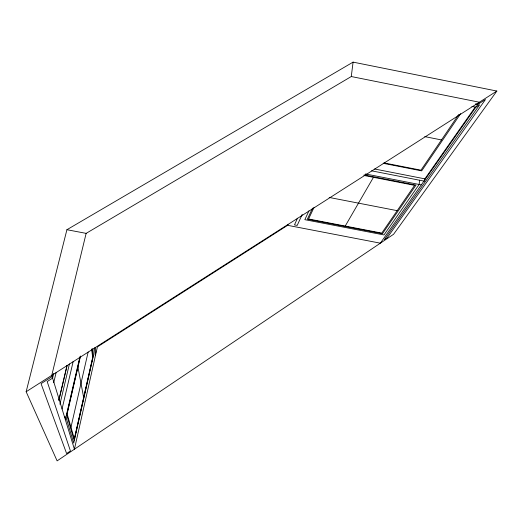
<?xml version="1.0" encoding="UTF-8"?>
<svg xmlns="http://www.w3.org/2000/svg" width="523" height="523" viewBox="0 0 523 523"><rect width="100%" height="100%" fill="white"/><g stroke="black" fill="none" stroke-linecap="round" stroke-linejoin="round"><path stroke-width="0.78" d="M424.761 180.442L424.898 178.859L475.244 107.032M419.524 180.226L419.158 184.462L383.993 234.945L304.837 219.667L308.936 210.874M66.918 229.715L86.138 233.369L351.273 76.541L353.084 62.126L496.85 91.048L393.59 234.265L57.112 460.874L26.15 391.74L66.918 229.715L353.084 62.126M70.971 427.252L88.145 351.999M65.342 419.642L79.882 356.849M80.13 357.032L66.735 414.922L74.135 440.242L92.95 356.83L91.976 348.769M80.496 356.032L67.114 413.896L74.331 438.895L92.676 357.601L91.715 349.71M59.936 404.24L69.428 363.903M62.054 408.993L73.194 361.406M58.857 399.925L66.996 365.466M58.864 400.52L67.094 365.682M53.692 382.738L56.151 372.5M86.138 233.369L51.764 375.377L74.416 449.218L97.409 346.873L287.604 225.321L288.003 224.38M52.705 374.193L52.13 376.58L41.056 383.66L66.611 453.552L70.442 450.97L47.181 381.594L52.607 378.122L53.751 373.383M297.482 218.202L294.495 224.897L297.214 225.42L302.216 214.391M312.571 208.174L307.367 219.202L382.476 233.696L416.033 185.077L364.073 174.904M314.107 207.291L308.557 218.98L381.757 233.108L414.576 185.364L363.93 175.453M345.226 226.06L373.461 177.317M458.691 114.557L420.969 170.178L383.915 162.901M460.698 113.563L421.682 170.871L383.215 163.313M26.15 391.74L496.85 91.048M64.342 416.844L65.924 417.132L73.71 443.105L93.539 355.195L92.774 348.723M287.604 225.321L380.358 243.175L479.362 102.22L351.273 76.541M329.17 197.446L397.186 210.664M374.586 168.994L424.898 178.859M371.559 170.818L424.696 181.239M365.479 173.956L421.303 184.881M424.748 136.614L441.484 139.935M475.446 103.907L477.839 104.391L485.488 99.494L387.262 237.717L384.32 239.697L479.643 104.777L475.871 107.195L471.89 106.398M77.94 367.074L83.667 397.526M94.369 347.847L95.173 355.084L95.82 352.208L95.297 347.357"/></g></svg>
